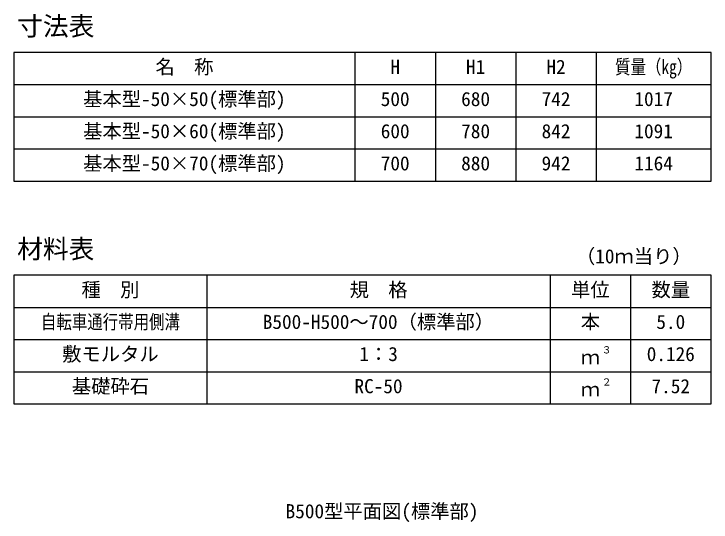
# Model space of a CAD drawing. Units: millimetres, scale not verified. Extents: x -12600 to 12600, y -5940 to 5940.
# Drawn here: x -10612 to -8988, y -4324 to -3139 of the extents above; entities that cross this region are included whole.
import ezdxf
from ezdxf.enums import TextEntityAlignment as Align

# ---------------------------------------------------------------- set-up
doc = ezdxf.new("R2010")
doc.units = ezdxf.units.MM
doc.header["$LTSCALE"] = 40
for name, color, linetype, lineweight in [('0-3_HYO', 3, 'Continuous', 25), ('0-4_HYO2', 4, 'Continuous', 25), ('0-7_TXT', 7, 'Continuous', 25)]:
    doc.layers.add(name, color=color, linetype=linetype, lineweight=lineweight)
doc.styles.add('ＭＳ ゴシック', font='')
doc.styles.get('ＭＳ ゴシック').set_extended_font_data('MS Gothic')

msp = doc.modelspace()

# ---------------------------------------------------------------- linework, layer by layer
at = {"layer": '0-3_HYO'}
for p, q in [((-9817.5, -3228.87), (-9817.5, -3528.87)), ((-9630, -3228.87), (-9630, -3528.87)), ((-9442.5, -3228.87), (-9442.5, -3528.87)), ((-9255, -3228.87), (-9255, -3528.87)), ((-10612.5, -3303.87), (-8987.5, -3303.87)), ((-10162.5, -3748.65), (-10162.5, -4048.65)), ((-9362.5, -3748.65), (-9362.5, -4048.65)), ((-9175, -3748.65), (-9175, -4048.65)), ((-10612.5, -3823.65), (-8987.5, -3823.65))]:
    msp.add_line(p, q, dxfattribs=at)
for points in [[(-10612.5, -3528.87), (-8987.5, -3528.87), (-8987.5, -3228.87), (-10612.5, -3228.87)], [(-10612.5, -4048.65), (-8987.5, -4048.65), (-8987.5, -3748.65), (-10612.5, -3748.65)]]:
    msp.add_lwpolyline(points, close=True, dxfattribs=at)
at = {"layer": '0-4_HYO2'}
for p, q in [((-10612.5, -3378.87), (-8987.5, -3378.87)), ((-10612.5, -3453.87), (-8987.5, -3453.87)), ((-10612.5, -3898.65), (-8987.5, -3898.65)), ((-10612.5, -3973.65), (-8987.5, -3973.65))]:
    msp.add_line(p, q, dxfattribs=at)

# ---------------------------------------------------------------- texts
at = {"layer": '0-7_TXT', "style": 'ＭＳ ゴシック'}
for s, height, p in [('寸法表', 43.99, (-10605, -3202.62)), ('名\u3000称', 32.99, (-10282.5, -3288.87)), ('H', 32.99, (-9735, -3288.87)), ('H1', 32.99, (-9558.75, -3288.87)), ('H2', 32.99, (-9371.25, -3288.87)), ('基本型-50×50(標準部)', 32.99, (-10451.25, -3363.87)), ('500', 32.99, (-9757.5, -3363.87)), ('680', 32.99, (-9570, -3363.87)), ('742', 32.99, (-9382.5, -3363.87)), ('1017', 32.99, (-9166.25, -3363.87)), ('基本型-50×60(標準部)', 32.99, (-10451.25, -3438.87)), ('600', 32.99, (-9757.5, -3438.87)), ('780', 32.99, (-9570, -3438.87)), ('842', 32.99, (-9382.5, -3438.87)), ('1091', 32.99, (-9166.25, -3438.87)), ('基本型-50×70(標準部)', 32.99, (-10451.25, -3513.87)), ('700', 32.99, (-9757.5, -3513.87)), ('880', 32.99, (-9570, -3513.87)), ('942', 32.99, (-9382.5, -3513.87)), ('1164', 32.99, (-9166.25, -3513.87)), ('材料表', 43.99, (-10605, -3722.4)), ('（10ｍ当り）', 32.99, (-9302.5, -3730.65)), ('種\u3000別', 32.99, (-10455, -3808.65)), ('規\u3000格', 32.99, (-9830, -3808.65)), ('単位', 32.99, (-9313.75, -3808.65)), ('数量', 32.99, (-9126.25, -3808.65)), ('B500-H500～700（標準部）', 32.99, (-10032.5, -3883.65)), ('本', 32.99, (-9291.25, -3883.65)), ('5.0', 32.99, (-9115, -3883.65)), ('敷モルタル', 32.99, (-10500, -3958.65)), ('1：3', 32.99, (-9807.5, -3958.65)), ('３', 16.5, (-9242.09, -3935.87)), ('0.126', 32.99, (-9137.5, -3958.65)), ('ｍ', 32.99, (-9291.25, -3966.15)), ('基礎砕石', 32.99, (-10477.5, -4033.65)), ('RC-50', 32.99, (-9818.75, -4033.65)), ('２', 16.5, (-9242.09, -4010.87)), ('7.52', 32.99, (-9126.25, -4033.65)), ('ｍ', 32.99, (-9291.25, -4041.15)), ('B500型平面図(標準部)', 32.99, (-9979.31, -4325.34))]:
    msp.add_text(s, height=height, dxfattribs=at).set_placement(p, align=Align.BOTTOM_LEFT)
at = {"layer": '0-7_TXT', "style": 'ＭＳ ゴシック', "width": 0.8}
for s, p in [('質量（kg）', (-9211.25, -3288.87)), ('自転車通行帯用側溝', (-10549.5, -3883.65))]:
    msp.add_text(s, height=32.99, dxfattribs=at).set_placement(p, align=Align.BOTTOM_LEFT)

doc.saveas('drawing.dxf')
